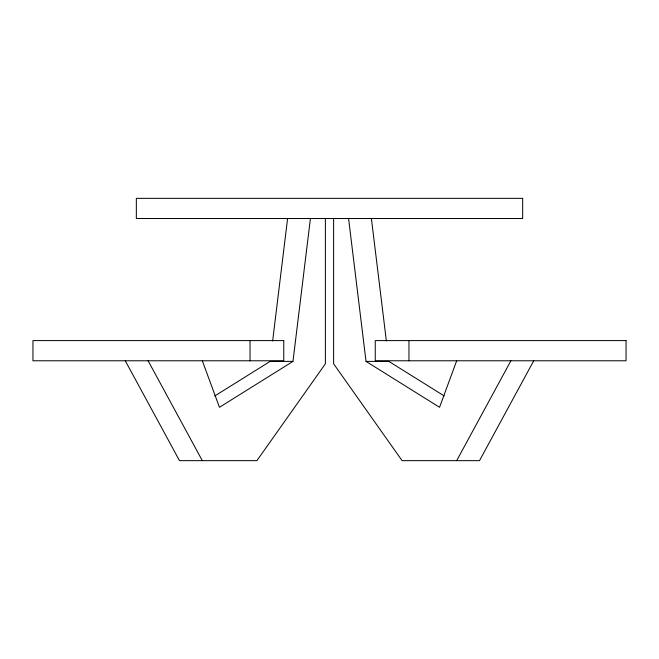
<?xml version="1.0" encoding="UTF-8"?>
<svg xmlns="http://www.w3.org/2000/svg" width="659" height="659" viewBox="0 0 659 659"><rect width="100%" height="100%" fill="white"/><g stroke="black" fill="none" stroke-linecap="round" stroke-linejoin="round"><path stroke-width="0.99" d="M272.637 340.983L287.596 218.516M202.321 360.778L219.447 407.295L292.975 361.396L310.422 218.516M456.679 360.778L439.553 407.295L366.025 361.396L348.578 218.516M456.679 460.657L510.898 360.778M533.724 360.778L479.505 460.657L402.097 460.657L333.611 363.801L333.611 218.516M214.785 395.952L270.149 361.396L292.975 361.396M366.025 361.396L388.851 361.396L444.215 395.952M148.102 360.778L202.321 460.657M125.276 360.778L179.495 460.657L256.903 460.657L325.389 363.801L325.389 218.516M371.404 218.516L386.363 340.983M408.959 340.596L408.959 360.778M250.041 340.596L250.041 360.778M522.661 198.343L136.339 198.343L136.339 218.516L522.661 218.516L522.661 198.343M283.757 340.596L32.95 340.596L32.95 360.778L283.757 360.778L283.757 340.596M626.05 340.596L375.243 340.596L375.243 360.778L626.05 360.778L626.05 340.596"/></g></svg>
